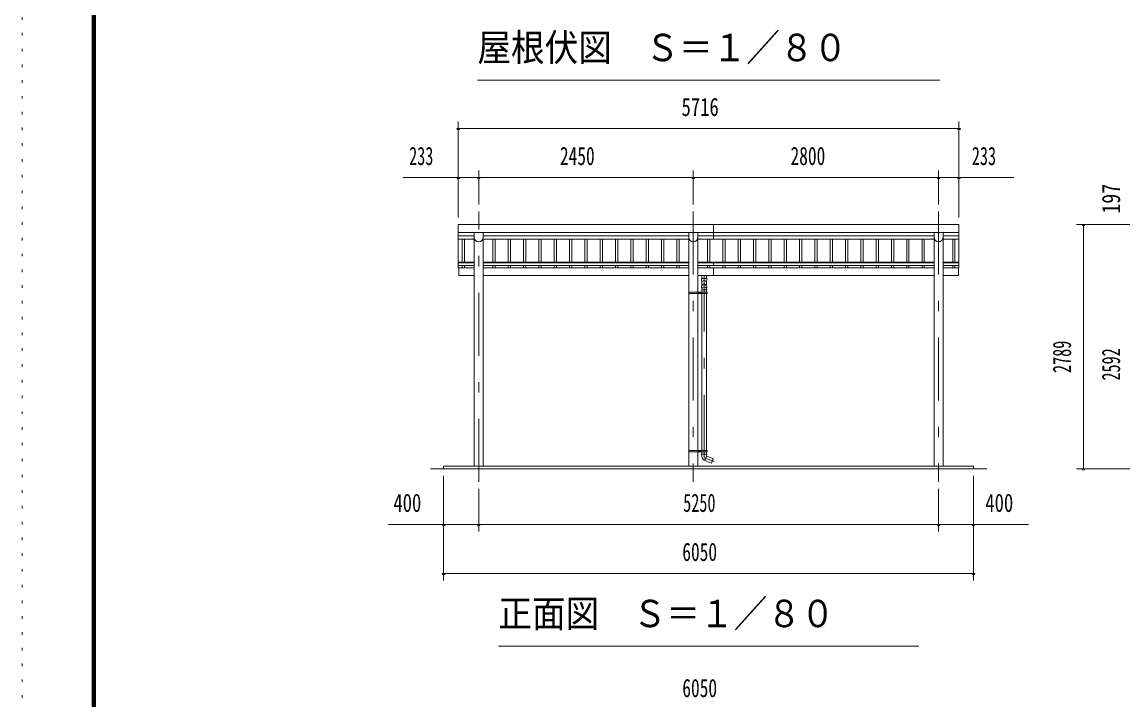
# Model space of a CAD drawing. Units: millimetres, scale not verified, with parts at other scales. Extents: x -34836 to 34836, y -16800 to 16800.
# Drawn here: x -12684 to -115, y 1535 to 9275 of the extents above; entities that cross this region are included whole.
import ezdxf
from ezdxf.enums import TextEntityAlignment as Align

# ---------------------------------------------------------------- set-up
doc = ezdxf.new("R2010")
doc.units = ezdxf.units.MM
doc.header["$LTSCALE"] = 60
doc.linetypes.add('USER3', pattern=[24, 12, -5, 2, -5])
doc.linetypes.add('USER4', pattern=[3, 0.5, -2.5])
for name, color, linetype, lineweight in [('0-2_1-08BOLD', 7, 'Continuous', 18), ('0-3_1-28CENTER', 3, 'USER3', 18), ('0-4_1-48THIN', 4, 'Continuous', 18), ('0-5_1-58DIM', 3, 'Continuous', 18), ('0-C_F-F1PAPER', 5, 'Continuous', 18), ('0-D_F-E_J_ADD', 5, 'USER4', 18)]:
    doc.layers.add(name, color=color, linetype=linetype, lineweight=lineweight)
doc.styles.add('ＭＳ ゴシック', font='')
doc.styles.get('ＭＳ ゴシック').set_extended_font_data('MS Gothic')

msp = doc.modelspace()

# ---------------------------------------------------------------- linework, layer by layer
at = {"layer": '0-2_1-08BOLD'}
for p, q in [((-4790.26, 6794.38), (-4790.26, 6963.33)), ((-1987.26, 6872.54), (-7703.26, 6872.54)), ((-7703.26, 6833.46), (-7521.05, 6833.46)), ((-7521.05, 6794.38), (-7703.26, 6794.38)), ((-7521.05, 6872.12), (-7521.05, 4204.33)), ((-7419.45, 4204.33), (-7419.45, 6872.12)), ((-7419.45, 6833.46), (-5071.06, 6833.46)), ((-5071.06, 6794.38), (-7419.45, 6794.38)), ((-5071.06, 6872.12), (-5071.06, 6190.33)), ((-4969.46, 6190.33), (-4969.46, 6872.12)), ((-4969.46, 6833.46), (-2271.05, 6833.46)), ((-2271.05, 6794.38), (-4969.46, 6794.38)), ((-2271.05, 6872.12), (-2271.05, 4204.33)), ((-2169.46, 4204.33), (-2169.46, 6872.12)), ((-2169.46, 6833.46), (-1987.26, 6833.46)), ((-1987.26, 6794.38), (-2169.46, 6794.38)), ((-7521.05, 6534.23), (-7703.26, 6534.23)), ((-7703.26, 6524.84), (-7521.05, 6524.84)), ((-7521.05, 6495.21), (-7703.26, 6495.21)), ((-7419.45, 6534.23), (-5071.06, 6534.23)), ((-5071.06, 6524.84), (-7419.45, 6524.84)), ((-7419.45, 6495.21), (-5071.06, 6495.21)), ((-5071.06, 6468.03), (-7419.45, 6468.03)), ((-4969.46, 6534.23), (-2271.05, 6534.23)), ((-2271.05, 6524.84), (-4969.46, 6524.84)), ((-4969.46, 6495.21), (-2271.05, 6495.21)), ((-2271.05, 6468.03), (-4969.46, 6468.03)), ((-4790.26, 6495.21), (-4790.26, 6534.23)), ((-4790.26, 6382.17), (-4790.26, 6468.03)), ((-1987.26, 6495.21), (-2169.46, 6495.21)), ((-2169.46, 6468.03), (-1987.26, 6468.03)), ((-1987.26, 6534.23), (-2169.45, 6534.23)), ((-2169.45, 6524.84), (-1987.26, 6524.84)), ((-7419.45, 6382.17), (-5071.06, 6382.17)), ((-4969.46, 6382.17), (-2271.05, 6382.17)), ((-4923.5, 6345.05), (-4923.5, 6382.17)), ((-4868.5, 6382.17), (-4868.5, 6345.05)), ((-5071.06, 6174.33), (-5071.06, 4382.93)), ((-4969.46, 4382.93), (-4969.46, 6174.33)), ((-4967.85, 6174.33), (-4967.85, 6190.33)), ((-4925.1, 6174.33), (-4925.1, 6190.33)), ((-4868.5, 6217.64), (-4923.5, 6217.64)), ((-4923.5, 4382.93), (-4923.5, 6174.33)), ((-4868.5, 6174.33), (-4868.5, 4382.93)), ((-4866.9, 6190.33), (-4866.9, 6174.33)), ((-4860.8, 6182.33), (-4866.9, 6182.33)), ((-5071.06, 4366.93), (-5071.06, 4204.33)), ((-4969.46, 4204.33), (-4969.46, 4366.93)), ((-4967.85, 4366.93), (-4967.85, 4382.93)), ((-4925.1, 4366.93), (-4925.1, 4382.93)), ((-4923.5, 4341.46), (-4923.5, 4366.93)), ((-4887.31, 4267.78), (-4868.5, 4319.46)), ((-4868.5, 4366.93), (-4868.5, 4341.46)), ((-4866.9, 4382.93), (-4866.9, 4366.93)), ((-4866.9, 4374.93), (-4860.8, 4374.93)), ((-1670.26, 4174.33), (-8020.25, 4174.33)), ((-7870.25, 4204.33), (-7870.25, 4174.33))]:
    msp.add_line(p, q, dxfattribs=at)
for points in [[(-7703.26, 6963.33), (-7703.26, 6468.03), (-7521.05, 6468.03)], [(-1987.26, 6468.03), (-1987.26, 6963.33), (-7703.26, 6963.33)], [(-7698.26, 6468.03), (-7698.26, 6382.17), (-7521.05, 6382.17)], [(-2169.46, 6382.17), (-1992.26, 6382.17), (-1992.26, 6468.03)], [(-4923.5, 6259.52), (-4923.5, 6295.38), (-4925.5, 6345.05), (-4866.5, 6345.05), (-4868.5, 6295.38), (-4868.5, 6259.52)], [(-4923.5, 6190.33), (-4923.5, 6224.58), (-4925.49, 6250.55)], [(-4866.5, 6250.42), (-4868.5, 6224.58), (-4868.5, 6190.33)], [(-5072.66, 4382.93), (-5072.66, 4366.93), (-4860.8, 4366.93)], [(-4860.8, 4366.93), (-4860.8, 4382.93), (-5072.66, 4382.93)], [(-4867, 4341.46), (-4925, 4341.46), (-4923.24, 4315.67)], [(-4867, 4341.46), (-4868.5, 4319.46), (-4792.5, 4291.8), (-4811.31, 4240.12), (-4887.03, 4267.68)], [(-7870.25, 4204.33), (-1820.26, 4204.33), (-1820.26, 4174.33)]]:
    msp.add_lwpolyline(points, dxfattribs=at)
for points in [[(-5072.66, 6190.33), (-4860.8, 6190.33), (-4860.8, 6174.33), (-5072.66, 6174.33)], [(-4941.47, 6185.22), (-4946.47, 6188.11), (-4951.47, 6185.22), (-4951.47, 6179.45), (-4946.47, 6176.56), (-4941.47, 6179.45)], [(-4941.47, 4377.82), (-4941.47, 4372.04), (-4946.47, 4369.16), (-4951.47, 4372.04), (-4951.47, 4377.82), (-4946.47, 4380.7)]]:
    msp.add_lwpolyline(points, close=True, dxfattribs=at)
for centre, radius in [((-4946.47, 6182.33), 6.25), ((-4946.47, 6182.33), 4.9), ((-4946.47, 4374.93), 6.25), ((-4946.47, 4374.93), 4.9)]:
    msp.add_circle(centre, radius, dxfattribs=at)
for centre, radius, start, end in [((-7470.25, 6817.13), 50.8, 180, 0), ((-5020.26, 6817.13), 50.8, 180, 0), ((-2220.26, 6817.13), 50.8, 180, 0), ((-4896, 6295.68), 27.55, 3.55867, 176.44133), ((-4896, 6257.21), 27.55, 3.55867, 176.44133), ((-4896, 6248.71), 29.55, 3.56303, 176.43697), ((-4896, 6223.6), 27.55, 3.55867, 176.44133), ((-4868.37, 4319.42), 55, 183.90576, 250.16731)]:
    msp.add_arc(centre, radius, start, end, dxfattribs=at)
at = {"layer": '0-3_1-28CENTER'}
for p, q in [((-7470.25, 4024.33), (-7470.25, 7113.33)), ((-5020.26, 7113.33), (-5020.26, 4024.33)), ((-2220.26, 7113.33), (-2220.26, 4024.33)), ((-4896, 4300.21), (-4896, 6382.17)), ((-4933.97, 6182.33), (-4958.97, 6182.33)), ((-4946.47, 6194.83), (-4946.47, 6169.83)), ((-4958.97, 4374.93), (-4933.97, 4374.93)), ((-4946.47, 4387.43), (-4946.47, 4362.43)), ((-4896.01, 4300.21), (-4783.13, 4259.12))]:
    msp.add_line(p, q, dxfattribs=at)
at = {"layer": '0-4_1-48THIN'}
for p, q in [((-7657.75, 6534.23), (-7657.75, 6794.38)), ((-7632.75, 6794.38), (-7632.75, 6534.23)), ((-7307.75, 6794.38), (-7307.75, 6534.23)), ((-7282.75, 6534.23), (-7282.75, 6794.38)), ((-7132.75, 6534.23), (-7132.75, 6794.38)), ((-7107.75, 6794.38), (-7107.75, 6534.23)), ((-6957.75, 6794.38), (-6957.75, 6534.23)), ((-6932.75, 6534.23), (-6932.75, 6794.38)), ((-6782.75, 6534.23), (-6782.75, 6794.38)), ((-6757.75, 6794.38), (-6757.75, 6534.23)), ((-6607.75, 6794.38), (-6607.75, 6534.23)), ((-6582.75, 6534.23), (-6582.75, 6794.38)), ((-6432.75, 6534.23), (-6432.75, 6794.38)), ((-6407.75, 6794.38), (-6407.75, 6534.23)), ((-6257.75, 6794.38), (-6257.75, 6534.23)), ((-6232.75, 6534.23), (-6232.75, 6794.38)), ((-6082.75, 6534.23), (-6082.75, 6794.38)), ((-6057.75, 6794.38), (-6057.75, 6534.23)), ((-5907.75, 6794.38), (-5907.75, 6534.23)), ((-5882.75, 6534.23), (-5882.75, 6794.38)), ((-5732.75, 6534.23), (-5732.75, 6794.38)), ((-5707.75, 6794.38), (-5707.75, 6534.23)), ((-5557.75, 6794.38), (-5557.75, 6534.23)), ((-5532.75, 6534.23), (-5532.75, 6794.38)), ((-5382.75, 6534.23), (-5382.75, 6794.38)), ((-5357.75, 6794.38), (-5357.75, 6534.23)), ((-5207.76, 6794.38), (-5207.76, 6534.23)), ((-5182.75, 6534.23), (-5182.75, 6794.38)), ((-4857.75, 6534.23), (-4857.75, 6794.38)), ((-4832.75, 6794.38), (-4832.75, 6534.23)), ((-4682.75, 6794.38), (-4682.75, 6534.23)), ((-4657.75, 6534.23), (-4657.75, 6794.38)), ((-4507.75, 6534.23), (-4507.75, 6794.38)), ((-4482.75, 6794.38), (-4482.75, 6534.23)), ((-4332.75, 6794.38), (-4332.75, 6534.23)), ((-4307.75, 6534.23), (-4307.75, 6794.38)), ((-4157.75, 6534.23), (-4157.75, 6794.38)), ((-4132.75, 6794.38), (-4132.75, 6534.23)), ((-3982.75, 6794.38), (-3982.75, 6534.23)), ((-3957.75, 6534.23), (-3957.75, 6794.38)), ((-3807.75, 6534.23), (-3807.75, 6794.38)), ((-3782.75, 6794.38), (-3782.75, 6534.23)), ((-3632.75, 6794.38), (-3632.75, 6534.23)), ((-3607.75, 6534.23), (-3607.75, 6794.38)), ((-3457.75, 6534.23), (-3457.75, 6794.38)), ((-3432.75, 6794.38), (-3432.75, 6534.23)), ((-3282.75, 6794.38), (-3282.75, 6534.23)), ((-3257.75, 6534.23), (-3257.75, 6794.38)), ((-3107.75, 6534.23), (-3107.75, 6794.38)), ((-3082.75, 6794.38), (-3082.75, 6534.23)), ((-2932.75, 6794.38), (-2932.75, 6534.23)), ((-2907.75, 6534.23), (-2907.75, 6794.38)), ((-2757.75, 6534.23), (-2757.75, 6794.38)), ((-2732.75, 6794.38), (-2732.75, 6534.23)), ((-2582.75, 6794.38), (-2582.75, 6534.23)), ((-2557.75, 6534.23), (-2557.75, 6794.38)), ((-2407.75, 6534.23), (-2407.75, 6794.38)), ((-2382.75, 6794.38), (-2382.75, 6534.23)), ((-2057.76, 6794.38), (-2057.76, 6534.23)), ((-2032.76, 6534.23), (-2032.76, 6794.38)), ((-7657.75, 6468.03), (-7657.75, 6495.21)), ((-7632.75, 6495.21), (-7632.75, 6468.03)), ((-7307.75, 6495.21), (-7307.75, 6468.03)), ((-7282.75, 6468.03), (-7282.75, 6495.21)), ((-7132.75, 6468.03), (-7132.75, 6495.21)), ((-7107.75, 6495.21), (-7107.75, 6468.03)), ((-6957.75, 6495.21), (-6957.75, 6468.03)), ((-6932.75, 6468.03), (-6932.75, 6495.21)), ((-6782.75, 6468.03), (-6782.75, 6495.21)), ((-6757.75, 6495.21), (-6757.75, 6468.03)), ((-6607.75, 6495.21), (-6607.75, 6468.03)), ((-6582.75, 6468.03), (-6582.75, 6495.21)), ((-6432.75, 6468.03), (-6432.75, 6495.21)), ((-6407.75, 6495.21), (-6407.75, 6468.03)), ((-6257.75, 6495.21), (-6257.75, 6468.03)), ((-6232.75, 6468.03), (-6232.75, 6495.21)), ((-6082.75, 6468.03), (-6082.75, 6495.21)), ((-6057.75, 6495.21), (-6057.75, 6468.03)), ((-5907.75, 6495.21), (-5907.75, 6468.03)), ((-5882.75, 6468.03), (-5882.75, 6495.21)), ((-5732.75, 6468.03), (-5732.75, 6495.21)), ((-5707.75, 6495.21), (-5707.75, 6468.03)), ((-5557.75, 6495.21), (-5557.75, 6468.03)), ((-5532.75, 6468.03), (-5532.75, 6495.21)), ((-5382.75, 6468.03), (-5382.75, 6495.21)), ((-5357.75, 6495.21), (-5357.75, 6468.03)), ((-5207.76, 6495.21), (-5207.76, 6468.03)), ((-5182.75, 6468.03), (-5182.75, 6495.21)), ((-4857.75, 6468.03), (-4857.75, 6495.21)), ((-4832.75, 6495.21), (-4832.75, 6468.03)), ((-4682.75, 6495.21), (-4682.75, 6468.03)), ((-4657.75, 6468.03), (-4657.75, 6495.21)), ((-4507.75, 6468.03), (-4507.75, 6495.21)), ((-4482.75, 6495.21), (-4482.75, 6468.03)), ((-4332.75, 6495.21), (-4332.75, 6468.03)), ((-4307.75, 6468.03), (-4307.75, 6495.21)), ((-4157.75, 6468.03), (-4157.75, 6495.21)), ((-4132.75, 6495.21), (-4132.75, 6468.03)), ((-3982.75, 6495.21), (-3982.75, 6468.03)), ((-3957.75, 6468.03), (-3957.75, 6495.21)), ((-3807.75, 6468.03), (-3807.75, 6495.21)), ((-3782.75, 6495.21), (-3782.75, 6468.03)), ((-3632.75, 6495.21), (-3632.75, 6468.03)), ((-3607.75, 6468.03), (-3607.75, 6495.21)), ((-3457.75, 6468.03), (-3457.75, 6495.21)), ((-3432.75, 6495.21), (-3432.75, 6468.03)), ((-3282.75, 6495.21), (-3282.75, 6468.03)), ((-3257.75, 6468.03), (-3257.75, 6495.21)), ((-3107.75, 6468.03), (-3107.75, 6495.21)), ((-3082.75, 6495.21), (-3082.75, 6468.03)), ((-2932.75, 6495.21), (-2932.75, 6468.03)), ((-2907.75, 6468.03), (-2907.75, 6495.21)), ((-2757.75, 6468.03), (-2757.75, 6495.21)), ((-2732.75, 6495.21), (-2732.75, 6468.03)), ((-2582.75, 6495.21), (-2582.75, 6468.03)), ((-2557.75, 6468.03), (-2557.75, 6495.21)), ((-2407.75, 6468.03), (-2407.75, 6495.21)), ((-2382.75, 6495.21), (-2382.75, 6468.03)), ((-2057.76, 6495.21), (-2057.76, 6468.03)), ((-2032.76, 6468.03), (-2032.76, 6495.21))]:
    msp.add_line(p, q, dxfattribs=at)
at = {"layer": '0-5_1-58DIM'}
for p, q in [((-2205.26, 8611.48), (-7485.26, 8611.48)), ((-7687.26, 8059.33), (-7719.26, 8059.33)), ((-7703.26, 7043.33), (-7703.26, 8139.33)), ((-7703.26, 8059.33), (-1987.26, 8059.33)), ((-1971.26, 8059.33), (-2003.26, 8059.33)), ((-1987.26, 8139.33), (-1987.26, 7043.33)), ((-7470.25, 7193.33), (-7470.25, 7579.33)), ((-5020.26, 7579.33), (-5020.26, 7193.33)), ((-2220.26, 7579.33), (-2220.26, 7193.33)), ((-7703.26, 7499.33), (-8331.26, 7499.33)), ((-7687.26, 7499.33), (-7719.26, 7499.33)), ((-7703.26, 7499.33), (-7470.25, 7499.33)), ((-7454.25, 7499.33), (-7486.25, 7499.33)), ((-7470.25, 7499.33), (-5020.26, 7499.33)), ((-5004.26, 7499.33), (-5036.26, 7499.33)), ((-5020.26, 7499.33), (-2220.26, 7499.33)), ((-2204.26, 7499.33), (-2236.26, 7499.33)), ((-2220.26, 7499.33), (-1987.26, 7499.33)), ((-1971.26, 7499.33), (-2003.26, 7499.33)), ((-1359.26, 7499.33), (-1987.26, 7499.33)), ((606.46, 6963.33), (-645.25, 6963.33)), ((-549.25, 6963.33), (-581.25, 6963.33)), ((-565.25, 4174.33), (-565.25, 6963.33)), ((-645.25, 4174.33), (594.75, 4174.33)), ((-549.25, 4174.33), (-581.25, 4174.33)), ((-7870.25, 2899.33), (-7870.25, 4094.33)), ((-1820.26, 4094.33), (-1820.26, 2899.33)), ((-7470.25, 3944.33), (-7470.25, 3459.34)), ((-2220.26, 3944.33), (-2220.26, 3459.34)), ((-7870.26, 3539.33), (-8498.26, 3539.33)), ((-7854.25, 3539.34), (-7886.25, 3539.34)), ((-7870.25, 3539.34), (-7470.25, 3539.34)), ((-7454.25, 3539.34), (-7486.25, 3539.34)), ((-7470.25, 3539.34), (-2220.26, 3539.34)), ((-2204.26, 3539.34), (-2236.26, 3539.34)), ((-2220.26, 3539.34), (-1820.26, 3539.34)), ((-1804.26, 3539.34), (-1836.26, 3539.34)), ((-1820.26, 3539.33), (-1192.26, 3539.33)), ((-7854.25, 2979.33), (-7886.25, 2979.33)), ((-7870.25, 2979.33), (-1820.26, 2979.33)), ((-1804.26, 2979.33), (-1836.26, 2979.33)), ((-2445.26, 2149.33), (-7245.26, 2149.33))]:
    msp.add_line(p, q, dxfattribs=at)
for centre in [(-7703.26, 8059.33), (-1987.26, 8059.33), (-7703.26, 7499.33), (-7470.25, 7499.33), (-5020.26, 7499.33), (-2220.26, 7499.33), (-1987.26, 7499.33), (-565.25, 6963.33), (-565.25, 4174.33), (-7870.25, 3539.34), (-7470.25, 3539.34), (-2220.26, 3539.34), (-1820.26, 3539.34), (-7870.25, 2979.33), (-1820.26, 2979.33)]:
    msp.add_arc(centre, 16, 180, 0, dxfattribs=at)
at = {"layer": '0-C_F-F1PAPER'}
for points in [[(34036.13, -16000), (-11883.87, -16000), (-11883.87, 16160), (34036.13, 16160)], [(34032.13, -15996), (-11879.87, -15996), (-11879.87, 16156), (34032.13, 16156)], [(34028.13, -15992), (34028.13, 16152), (-11875.87, 16152), (-11875.87, -15992)], [(34024.13, -15988), (-11871.87, -15988), (-11871.87, 16148), (34024.13, 16148)], [(34020.13, -15984), (34020.13, 16144), (-11867.87, 16144), (-11867.87, -15984)], [(34016.13, -15980), (-11863.87, -15980), (-11863.87, 16140), (34016.13, 16140)], [(34012.13, -15976), (34012.13, 16136), (-11859.87, 16136), (-11859.87, -15976)], [(34008.13, -15972), (-11855.87, -15972), (-11855.87, 16132), (34008.13, 16132)], [(34004.13, -15968), (-11851.87, -15968), (-11851.87, 16128), (34004.13, 16128)], [(34000.13, -15964), (-11847.87, -15964), (-11847.87, 16124), (34000.13, 16124)], [(33996.13, -15960), (33996.13, 16120), (-11843.87, 16120), (-11843.87, -15960)]]:
    msp.add_lwpolyline(points, close=True, dxfattribs=at)
at = {"layer": '0-D_F-E_J_ADD'}
msp.add_lwpolyline([(34836.13, -16800), (-12683.87, -16800), (-12683.87, 16800), (34836.13, 16800)], close=True, dxfattribs=at)

# ---------------------------------------------------------------- texts
at = {"layer": '0-5_1-58DIM', "color": 7, "style": 'ＭＳ ゴシック'}
for s, height, width, p in [('屋根伏図\u3000Ｓ＝１／８０', 312.6, 0.9, (-7485.26, 8734.11)), ('5716', 208.4, 0.75, (-5154.71, 8139.33)), ('233', 208.4, 0.65, (-8264.34, 7579.33)), ('2450', 208.4, 0.7, (-6542.87, 7579.33)), ('2800', 208.4, 0.7, (-3910.29, 7579.33)), ('233', 208.4, 0.65, (-1840.33, 7579.33)), ('400', 208.4, 0.75, (-8444.45, 3619.34)), ('5250', 208.4, 0.65, (-5135.41, 3619.34)), ('400', 208.4, 0.75, (-1686.46, 3619.34)), ('6050', 208.4, 0.7, (-5145.71, 3059.33)), ('正面図\u3000Ｓ＝１／８０', 312.6, 0.9, (-7245.26, 2271.97)), ('6050', 208.4, 0.7, (-5145.71, 1505.04))]:
    msp.add_text(s, height=height, dxfattribs=dict(at, width=width)).set_placement(p, align=Align.BOTTOM_LEFT)
for s, width, p in [('197', 0.8, (-85.25, 7087.52)), ('2789', 0.65, (-645.25, 5268.14)), ('2592', 0.65, (-85.25, 5181.62))]:
    msp.add_text(s, height=208.4, rotation=90, dxfattribs=dict(at, width=width)).set_placement(p, align=Align.BOTTOM_LEFT)

doc.saveas('drawing.dxf')
